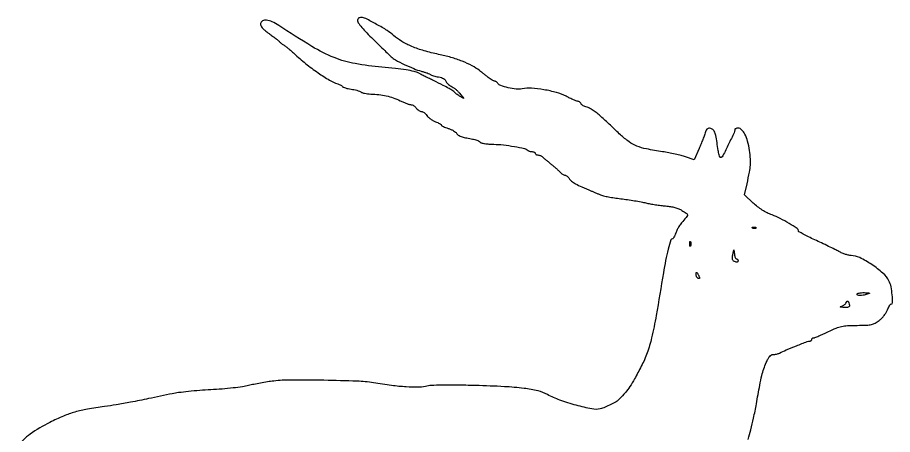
# Model space of a CAD drawing. Extents: x 1 to 544, y 0 to 568.
# Drawn here: x 22 to 544, y 319 to 568 of the extents above; entities that cross this region are included whole.
import ezdxf

# ---------------------------------------------------------------- set-up
doc = ezdxf.new("R2010")
doc.units = 0

msp = doc.modelspace()

# ---------------------------------------------------------------- linework, layer by layer
msp.add_lwpolyline([(457.945525, 316.409538, 0.015129), (459.647026, 322.162622, 0.012614), (461.277017, 329.059631, 0.00711), (462.923302, 337.5, -0.001905), (465.003123, 348.787045, -0.01213), (466.219559, 354.486054, -0.022728), (467.349604, 358.415926, -0.022342), (468.83725, 362.25, -0.019831), (469.929663, 364.485959, -0.055775), (470.919204, 365.915285, -0.085622), (471.908092, 366.719859, -0.128745), (472.978031, 367, 0.035042), (473.889057, 367.063926, 0.022243), (474.935289, 367.259271, 0.022322), (475.9503, 367.544232, 0.038), (476.763569, 367.882626, -0.018037), (480.693449, 369.704943, -0.005301), (486.849193, 372.217482, -0.002256), (493.28433, 374.73128, -0.092733), (494.75, 375.002472, 0.078535), (495.227502, 375.076971, 0.090752), (495.632812, 375.294476, 0.101001), (495.903758, 375.618815, 0.12429), (496, 376, -0.113751), (496.087921, 376.38146, -0.100301), (496.336364, 376.70625, -0.093909), (496.707819, 376.924193, -0.086045), (497.145068, 377, 0.094322), (497.896714, 377.143066, 0.004923), (500.183262, 378.072341, 0.007643), (502.889059, 379.252071, 0.00547), (505.879886, 380.650523, -0.013498), (510.552099, 382.744419, -0.044656), (513.765062, 383.756196, -0.041154), (517.240087, 384.223095, -0.010211), (522.984818, 384.400523, 0.007057), (528.733994, 384.541797, 0.045101), (531.622255, 384.915941, 0.072876), (533.769632, 385.735162, 0.035786), (536.219884, 387.345718, 0.03546), (537.734368, 388.684574, 0.026519), (539.20866, 390.355515, 0.027062), (540.433862, 392.08696, 0.053735), (541.170773, 393.595718, -0.019427), (541.700494, 394.899867, -0.028271), (542.274908, 395.999992, -0.027409), (542.820812, 396.810871, -0.235057), (543.200888, 397, 0.412473), (544.137436, 397.930994, 0.022238), (543.960206, 402.52963, 0.029296), (543.262889, 407.422515, 0.068006), (542.043461, 410.914809, 0.09479), (538.462957, 415.521008, 0.033218), (531.783481, 420.647519, 0.032572), (524.58824, 424.796671, 0.114991), (519.425166, 426, -0.061577), (518.092375, 426.164764, -0.020116), (516.188791, 426.724999, -0.019702), (514.104806, 427.523367, -0.021009), (512.135328, 428.468083, 0.007597), (509.70768, 429.71372, 0.002318), (505.997565, 431.525381, 0.00232), (501.822797, 433.516194, 0.002533), (497.75, 435.410087, -0.006399), (494.012445, 437.183364, -0.010149), (490.863495, 438.807142, -0.004439), (488.257541, 440.248665, -0.269841), (487.998067, 440.692004, 0.248604), (487.234865, 442.123824, 0.011773), (482.49293, 445.164619, 0.01959), (477.197779, 448.109042, 0.028964), (472.325839, 450.228843, -0.026849), (469.314807, 451.523845, -0.025558), (466.408289, 453.153294, -0.025058), (463.628419, 455.105189, -0.023529), (460.996197, 457.364569), (455.840715, 462.229138), (457.360218, 468.864569, 0.006746), (458.859539, 475.843311, 0.031091), (459.419679, 479.937474, 0.039303), (459.402206, 483.610931, 0.015276), (458.824269, 488.664387, 0.028169), (457.702399, 494.177729, 0.053814), (456.092691, 498.395456, 0.075316), (454.152862, 501.098539, 0.202185), (452.014698, 502, 0.048264), (451.243666, 501.9254, 0.068263), (450.591818, 501.702693, 0.088446), (450.152668, 501.374382, 0.19035), (450, 500.987892, -0.110129), (449.6128, 499.251274, -0.003237), (446.364573, 492.444071, -0.002701), (442.991018, 485.585016, -0.139576), (442.001324, 484.500818, -0.425352), (441.358537, 484.665472, -0.059775), (440.769446, 486.073354, -0.028315), (440.164367, 488.775838, -0.006159), (439.443944, 493.5, 0.018749), (438.708259, 497.624625, 0.067407), (437.797102, 500.13154, 0.121036), (436.587996, 501.498706, 0.152612), (434.983868, 502, 0.09997), (434.095399, 501.820566, 0.103611), (433.359047, 501.311334, 0.084798), (432.784892, 500.453967, 0.046011), (432.373938, 499.25, -0.026298), (431.932826, 497.769438, -0.006157), (431.034135, 495.341138, -0.006329), (429.92907, 492.569845, -0.006179), (428.745564, 489.804938), (425.781355, 483.109876), (420.640678, 484.928486, 0.021459), (418.079673, 485.712615, 0.008578), (414.513199, 486.574251, 0.00847), (410.63096, 487.373168, 0.010571), (407, 487.977299, -0.012271), (397.366848, 489.61377, -0.047204), (391.54723, 491.33238, -0.061437), (386.957024, 493.865171, -0.031606), (381.885882, 498.051599, 0.00033), (379.055693, 500.70225, 0.000222), (375.82333, 503.722872, 0.000224), (372.695002, 506.641047, 0.000446), (370.214815, 508.948415, 0.019582), (367.968788, 510.876071, 0.019924), (365.59139, 512.610426, 0.020162), (363.410735, 513.947707, 0.073527), (361.897246, 514.522569, -0.037107), (360.697072, 514.881217, -0.040281), (359.597169, 515.405873, -0.043956), (358.74241, 516.007688, -0.126437), (358.325442, 516.594296, 0.071322), (358.025681, 517.131695, 0.063654), (357.576675, 517.587074, 0.066842), (357.052898, 517.895249, 0.099915), (356.533933, 518, -0.092297), (355.761781, 518.143759, -0.008196), (353.919186, 518.88942, -0.010481), (351.738473, 519.868204, -0.007981), (349.390921, 521.027812, 0.051201), (343.72889, 523.239919, 0.025475), (336.202627, 524.916649, 0.025327), (328.685927, 525.804873, 0.062268), (323.143896, 525.486423, -0.07194), (319.640758, 525.352748, -0.028633), (314.883934, 526.133802, -0.024395), (310.42517, 527.361931, -0.175813), (308.70031, 528.716222, 0.053452), (308.316105, 529.207295, 0.048757), (307.825342, 529.62289, 0.051971), (307.307308, 529.906815, 0.099709), (306.844666, 530, -0.113025), (306.270042, 530.131575, -0.019378), (305.275052, 530.660938, -0.020255), (304.135312, 531.388576, -0.016856), (302.984127, 532.25, 0.000993), (301.739805, 533.244212, 0.00067), (300.316082, 534.374028, 0.000675), (298.936185, 535.46303, 0.001342), (297.839771, 536.321158, 0.044729), (293.332146, 539.223143, 0.026355), (287.504697, 541.895069, 0.024002), (280.729313, 544.209856, 0.019922), (273.330177, 546.031371, -0.019706), (264.700986, 548.151751, -0.029844), (257.414594, 550.729425, -0.034408), (251.380729, 553.782925, -0.049007), (246.5485, 557.344866, 0.044506), (242.764049, 560.187274, 0.012577), (236.396861, 563.918626, 0.008719), (229.874643, 567.376527, 0.118058), (227.270909, 568, 0.05508), (226.237949, 567.885863, 0.123931), (225.53892, 567.533677, 0.138615), (225.137216, 566.923236, 0.076786), (225, 566.035003, 0.16375), (225.410398, 564.815481, 0.013015), (227.570381, 562.118412, 0.015601), (230.516222, 558.843147, 0.009015), (234.25, 555.081832, -0.000016), (237.904239, 551.530798, -0.000021), (241.231471, 548.297047, -0.000015), (244.021201, 545.585299, -0.000213), (245.02735, 544.606381, 0.06896), (247.604773, 542.709697, 0.012569), (252.897912, 540.010525, 0.014349), (258.550774, 537.501464, 0.032163), (263, 536.003624, -0.009577), (264.796211, 535.487926, -0.011343), (266.471875, 534.929983, -0.010246), (267.859465, 534.400392, -0.068166), (268.5, 534.032617, 0.076573), (269.118043, 533.691371, 0.014571), (270.340392, 533.282908, 0.015239), (271.809451, 532.88757, 0.013482), (273.36091, 532.56427, -0.030413), (275.071584, 532.146929, -0.05765), (276.367678, 531.575468, -0.075726), (277.247342, 530.861781, -0.12115), (277.70613, 530.015759, 0.093585), (278.081823, 529.222693, 0.044465), (278.828015, 528.368306, 0.041971), (279.793672, 527.587211, 0.046448), (280.845219, 527.008089, -0.047393), (282.035527, 526.34962, -0.022728), (283.431642, 525.298268, -0.022299), (284.800397, 524.059737, -0.029586), (285.922072, 522.810275), (288.344144, 519.768131), (285.922072, 521.134065, -0.01566), (284.945213, 521.72603, -0.015918), (284.012757, 522.374917, -0.015898), (283.239674, 522.989399, -0.060987), (282.823483, 523.440119, 0.09527), (281.862017, 524.348591, 0.015344), (279.635607, 525.672337, 0.011092), (276.149085, 527.503193, 0.002766), (270.368754, 530.337084, -0.001889), (267.901865, 531.54115, -0.001674), (265.342697, 532.812916, -0.00168), (263.046134, 533.973459, -0.005144), (261.5, 534.781459, 0.066497), (258.72926, 535.82137, 0.016176), (253.925489, 536.764692, 0.013854), (247.567466, 537.620822, 0.006961), (239.5, 538.366924, -0.026297), (223.501117, 540.472913, -0.050402), (211.084831, 544.09954, -0.039507), (197.819985, 550.735687, -0.010765), (178.009092, 563.277168, 0.040163), (174.083212, 565.45062, 0.081232), (170.68068, 566.367539, 0.141397), (168.328458, 565.939967, 0.246929), (167.196734, 564.37427, 0.134329), (167.35039, 563.154898, 0.077419), (168.125302, 561.882266, 0.047525), (169.64396, 560.396811, 0.014633), (172.196734, 558.455763, -0.005015), (174.300597, 556.918998, -0.006127), (176.235916, 555.438102, -0.005189), (177.832458, 554.158125, -0.042686), (178.5, 553.508901, 0.032249), (179.001667, 553.000229, 0.016165), (179.695142, 552.421402, 0.015979), (180.453967, 551.866682, 0.022732), (181.164313, 551.427408, -0.038194), (182.066295, 550.830341, -0.007159), (183.613342, 549.591032, -0.007624), (185.382331, 548.085952, -0.00691), (187.164313, 546.478233, 0.018204), (194.031338, 540.558481, 0.017258), (201.431169, 535.042816, 0.017406), (208.29459, 530.631801, 0.058499), (213.164271, 528.459816, -0.026414), (214.102841, 528.111359, -0.027043), (214.991857, 527.668261, -0.028055), (215.717191, 527.200734, -0.092796), (216.10588, 526.789393, 0.156092), (216.589307, 526.391149, 0.021976), (217.824556, 525.960507, 0.023322), (219.378911, 525.572095, 0.017915), (221.10588, 525.289122, -0.018878), (222.891074, 524.993078, -0.019755), (224.621651, 524.566653, -0.019866), (226.080744, 524.081785, -0.077805), (226.903995, 523.614948, 0.093848), (227.73955, 523.17569, 0.023224), (229.245642, 522.790457, 0.022938), (231.041528, 522.504128, 0.021202), (232.903995, 522.373843, -0.021422), (237.7572, 522.032198, -0.028089), (242.136834, 521.283648, -0.029051), (246.284203, 520.075192, -0.025778), (250.437153, 518.352746, 0.011419), (252.444115, 517.451993, 0.013294), (254.391694, 516.691119, 0.012329), (256.063563, 516.134853, 0.074272), (256.966394, 516, -0.099338), (257.680278, 515.856755, -0.046739), (258.514252, 515.4125, -0.043792), (259.330668, 514.765159, -0.047121), (260, 514, 0.049102), (260.674683, 513.23485, 0.044504), (261.50694, 512.5875, 0.04727), (262.363948, 512.143887, 0.096089), (263.105749, 512, -0.113029), (263.85728, 511.827912, -0.047655), (264.748069, 511.287334, -0.043904), (265.628292, 510.502088, -0.043671), (266.359621, 509.573902, 0.060299), (267.22109, 508.552151, 0.030886), (268.517882, 507.486, 0.03017), (270.008353, 506.538993, 0.039703), (271.474631, 505.873013, -0.017817), (272.825285, 505.329459, -0.026261), (273.964423, 504.749745, -0.024357), (274.812486, 504.203815, -0.242103), (275, 503.839253, 0.263986), (275.203556, 503.480578, 0.021389), (276.192328, 502.946, 0.024375), (277.503628, 502.385208, 0.016073), (279.058988, 501.864181, -0.029339), (280.679704, 501.273017, -0.03075), (282.193922, 500.504033, -0.032324), (283.407712, 499.680729, -0.105076), (284.03125, 498.94161, 0.094702), (284.596609, 498.24282, 0.042251), (285.565648, 497.555005, 0.039815), (286.746283, 496.979984, 0.043134), (287.972262, 496.61757, 0.000609), (289.365798, 496.335097, 0.000338), (291.065289, 495.993955, 0.000338), (292.785909, 495.650993, 0.000546), (294.25, 495.361852, -0.026222), (295.546923, 495.035775, -0.029116), (296.756817, 494.584554, -0.030305), (297.730719, 494.082753, -0.115449), (298.220015, 493.611852, 0.195579), (298.866366, 493.160258, 0.017989), (300.827097, 492.788081, 0.020651), (303.323231, 492.5116, 0.013465), (306.220015, 492.389598, -0.024154), (312.015111, 492.02133, -0.016271), (318.576507, 491.067891, -0.011224), (324.587862, 489.8538, -0.142386), (326.586438, 488.75, 0.090321), (327.001227, 488.461749, 0.036088), (327.652475, 488.220312, 0.034233), (328.409992, 488.055335, 0.036516), (329.166667, 488, -0.05258), (329.868098, 487.926034, -0.072432), (330.461458, 487.70625, -0.092341), (330.860016, 487.381633, -0.177615), (331, 487, 0.154765), (331.120948, 486.618614, 0.09778), (331.461607, 486.29375, 0.080164), (331.97055, 486.074515, 0.061768), (332.571429, 486, -0.064527), (333.269756, 485.909501, -0.037358), (334.071185, 485.632812, -0.036703), (334.846791, 485.228544, -0.050418), (335.470295, 484.75, 0.012293), (336.216889, 484.080815, 0.002799), (337.515211, 482.985937, 0.002896), (339.026993, 481.740234, 0.002813), (340.567648, 480.5, -0.007328), (342.1249, 479.22306, -0.006767), (343.686479, 477.867188, -0.006772), (345.044573, 476.621929, -0.022303), (345.891022, 475.75, 0.036539), (346.579166, 475.080351, 0.035956), (347.361005, 474.514063, 0.038253), (348.11802, 474.121394, 0.100848), (348.713767, 474, -0.122931), (349.28977, 473.856209, -0.047738), (349.979876, 473.399448, -0.043556), (350.666165, 472.737779, -0.041228), (351.241526, 471.955567, 0.093467), (352.607003, 470.454632, 0.033848), (355.029111, 468.872731, 0.022514), (358.74089, 467.006528, 0.006917), (364.5, 464.523853, -0.000984), (366.1781, 463.823939, -0.000887), (367.9125, 463.092911, -0.000888), (369.464828, 462.432123, -0.002819), (370.5, 461.982382, 0.053842), (371.773378, 461.57741, 0.006323), (374.703125, 461.020981, 0.007518), (378.215932, 460.45406, 0.006089), (382, 459.948582, -0.006221), (386.040291, 459.407797, -0.005165), (390.325, 458.734656, -0.005218), (394.23793, 458.036374, -0.014024), (397, 457.432985, 0.014353), (399.557671, 456.876012, 0.007793), (402.728882, 456.331228, 0.007758), (405.975064, 455.876982, 0.012167), (408.779172, 455.597945, -0.021107), (411.665057, 455.258573, -0.025722), (414.324761, 454.689732, -0.02824), (416.65196, 453.922148, -0.044658), (418.529172, 452.98197, -0.00841), (421.015478, 451.386946, -0.116192), (421.740996, 450.611642, -0.257332), (421.754017, 449.852723, -0.053555), (420.981463, 448.707794, 0.006416), (418.337841, 445.49006, 0.022886), (416.769759, 443.335614, 0.032447), (415.707288, 441.473625, 0.026677), (414.815231, 439.365577, -0.017905), (414.296053, 438.076149, -0.026372), (413.741824, 436.988638, -0.024526), (413.219635, 436.179475, -0.241714), (412.87007, 436, 0.331058), (411.953315, 435.318286, 0.00751), (410.371754, 429.754844, 0.014512), (408.799812, 423.128719, 0.010777), (407.435548, 415.730368, -0.002601), (403.173444, 390.291575, -0.015062), (400.449979, 376.947107, -0.028064), (397.798228, 367.981116, -0.034638), (394.301634, 360, -0.005385), (390.221922, 352.405179, -0.021438), (387.47336, 347.887554, -0.028893), (384.777568, 344.320863, -0.016537), (381.14567, 340.327736, -0.065072), (379.301995, 338.867961, -0.018928), (376.119052, 337.121278, -0.019722), (372.657541, 335.556313, -0.037335), (369.744223, 334.621398, -0.108249), (364.843465, 334.522215, -0.017277), (355.449426, 336.721504, -0.020258), (345.71399, 339.786811, -0.039714), (338.315826, 343.134475, 0.068979), (332.674142, 345.300487, 0.026042), (324.336902, 346.789753, 0.01823), (312.587932, 347.829127, 0.006239), (295.5, 348.501073, 0.003005), (283.726782, 348.746175, 0.00775), (275.22352, 348.740274, 0.009638), (269.068439, 348.521871, 0.043174), (265.5, 348.015224, -0.054966), (260.839125, 347.464994, -0.018774), (254.023813, 347.668537, -0.015434), (245.316272, 348.52695, -0.007998), (234.5, 350.107794, 0.031006), (224.657694, 351.086673, 0.004745), (204.962519, 351.631354, 0.004868), (185.262388, 351.797309, 0.028985), (175, 351.188388, 0.008927), (171.271074, 350.681619, 0.006246), (167.0875, 349.983187, 0.006303), (163.094228, 349.213051, 0.013036), (160, 348.491178, -0.028031), (156.428808, 347.77016, -0.007794), (150.762692, 347.043307, -0.007711), (144.205475, 346.408082, -0.007265), (137.5, 345.960692, 0.006203), (130.860937, 345.531893, 0.005955), (124.14375, 344.933742, 0.005908), (118.233761, 344.265808, 0.021356), (114.5, 343.636172, -0.001786), (100.359843, 340.678514, -0.004024), (89.616635, 338.561366, -0.005232), (81.086439, 337.043791, -0.009194), (74, 335.992968, 0.011407), (63.858339, 334.443192, 0.027332), (56.451776, 332.71599, 0.029442), (49.610528, 330.275779, 0.015345), (41.384827, 326.481586, 0.039114), (29.733085, 319.480457, 0.079989), (22.164736, 312.010078, 0.079602)], format="xyb")
for points in [[(462.729167, 442.395833, -0.126455), (462.402231, 442.202593, -0.060344), (461.916927, 442.123424, -0.05415), (461.359369, 442.160852, -0.051402), (460.8125, 442.316886, -0.054073), (460.395823, 442.538436, -0.470617), (460.37858, 442.720685, -0.168741), (460.670344, 442.862007, -0.018894), (461.416667, 442.921053, -0.028489), (462.112848, 442.910055, -0.077125), (462.592839, 442.799335, -0.208169), (462.77538, 442.614691, -0.296942)], [(423.662281, 431.75, -0.174857), (423.474999, 431.540618, -0.447206), (423.306058, 431.601562, -0.078554), (423.189089, 432.10856, -0.017491), (423.157895, 433, -0.017491), (423.189089, 433.89144, -0.078554), (423.306058, 434.398438, -0.447206), (423.474999, 434.459382, -0.174857), (423.662281, 434.25, -0.057986), (423.818615, 433.679992, -0.037979), (423.87034, 433, -0.037979), (423.818615, 432.320008, -0.057986)], [(451.066422, 424, -0.106285), (451.422621, 423.923418, -0.099372), (451.725762, 423.70625, -0.096084), (451.928975, 423.381745, -0.092235), (452, 423, -0.154805), (451.794539, 422.352289, -0.220828), (451.279403, 422.056127, -0.122749), (450.442832, 422.188715, -0.041329), (449.341368, 422.767861, -0.148189), (448.905827, 423.274708, -0.069674), (448.667711, 424.113767, -0.054349), (448.636055, 425.21258, -0.032833), (448.824992, 426.502548), (449.467246, 429.5), (449.800046, 426.75, 0.031614), (449.995661, 425.696787, 0.046209), (450.309323, 424.807813, 0.056328), (450.684369, 424.187903, 0.232607)], [(428.984687, 412.690983, -0.157323), (428.907599, 412.435603, -0.195945), (428.701752, 412.301162, -0.128516), (428.382147, 412.321663, -0.058538), (428, 412.5, -0.101161), (427.617978, 412.859627, -0.052761), (427.298248, 413.433213, -0.049393), (427.083635, 414.116349, -0.053738), (427.015313, 414.809017, -0.012098), (427.046994, 415.761472, -0.343021), (427.199331, 415.935744, -0.295079), (427.430616, 415.842749, -0.010223), (428, 415, -0.021347), (428.372163, 414.366342, -0.021318), (428.689119, 413.702976, -0.021733), (428.915238, 413.101584, -0.074451)], [(529, 403, -0.023605), (526.550276, 402.341144, -0.053935), (524.650474, 402.135613, -0.092999), (523.435323, 402.3636, -0.3093), (523, 403, -0.308909), (523.260628, 403.381597, -0.040923), (524.248438, 403.676969, -0.035881), (525.621072, 403.866237, -0.022189), (527.25, 403.90032, -0.003516), (529.69412, 403.825796, -0.109849), (530.275325, 403.673462, -0.645125), (530.264111, 403.450445, -0.016187)], [(518.289749, 397, -0.068911), (518.416677, 395.930922, -0.25801), (518.089881, 395.365989, -0.129208), (517.219244, 395.111518, -0.014772), (515.15638, 395.116001, -0.010379), (513.74921, 395.189907, -0.070218), (513.069252, 395.337278, -0.608238), (513.046011, 395.523374, -0.090065), (513.5, 395.72747, 0.048785), (514.32435, 396.019386, 0.038643), (515.147409, 396.485275, 0.039889), (515.848966, 397.043446, 0.074253), (516.29969, 397.611469, -0.024034), (517.023188, 398.738768, -0.323157), (517.462122, 398.887655, -0.242925), (517.841078, 398.516704, -0.015921)]]:
    msp.add_lwpolyline(points, format="xyb", close=True)

doc.saveas('drawing.dxf')
